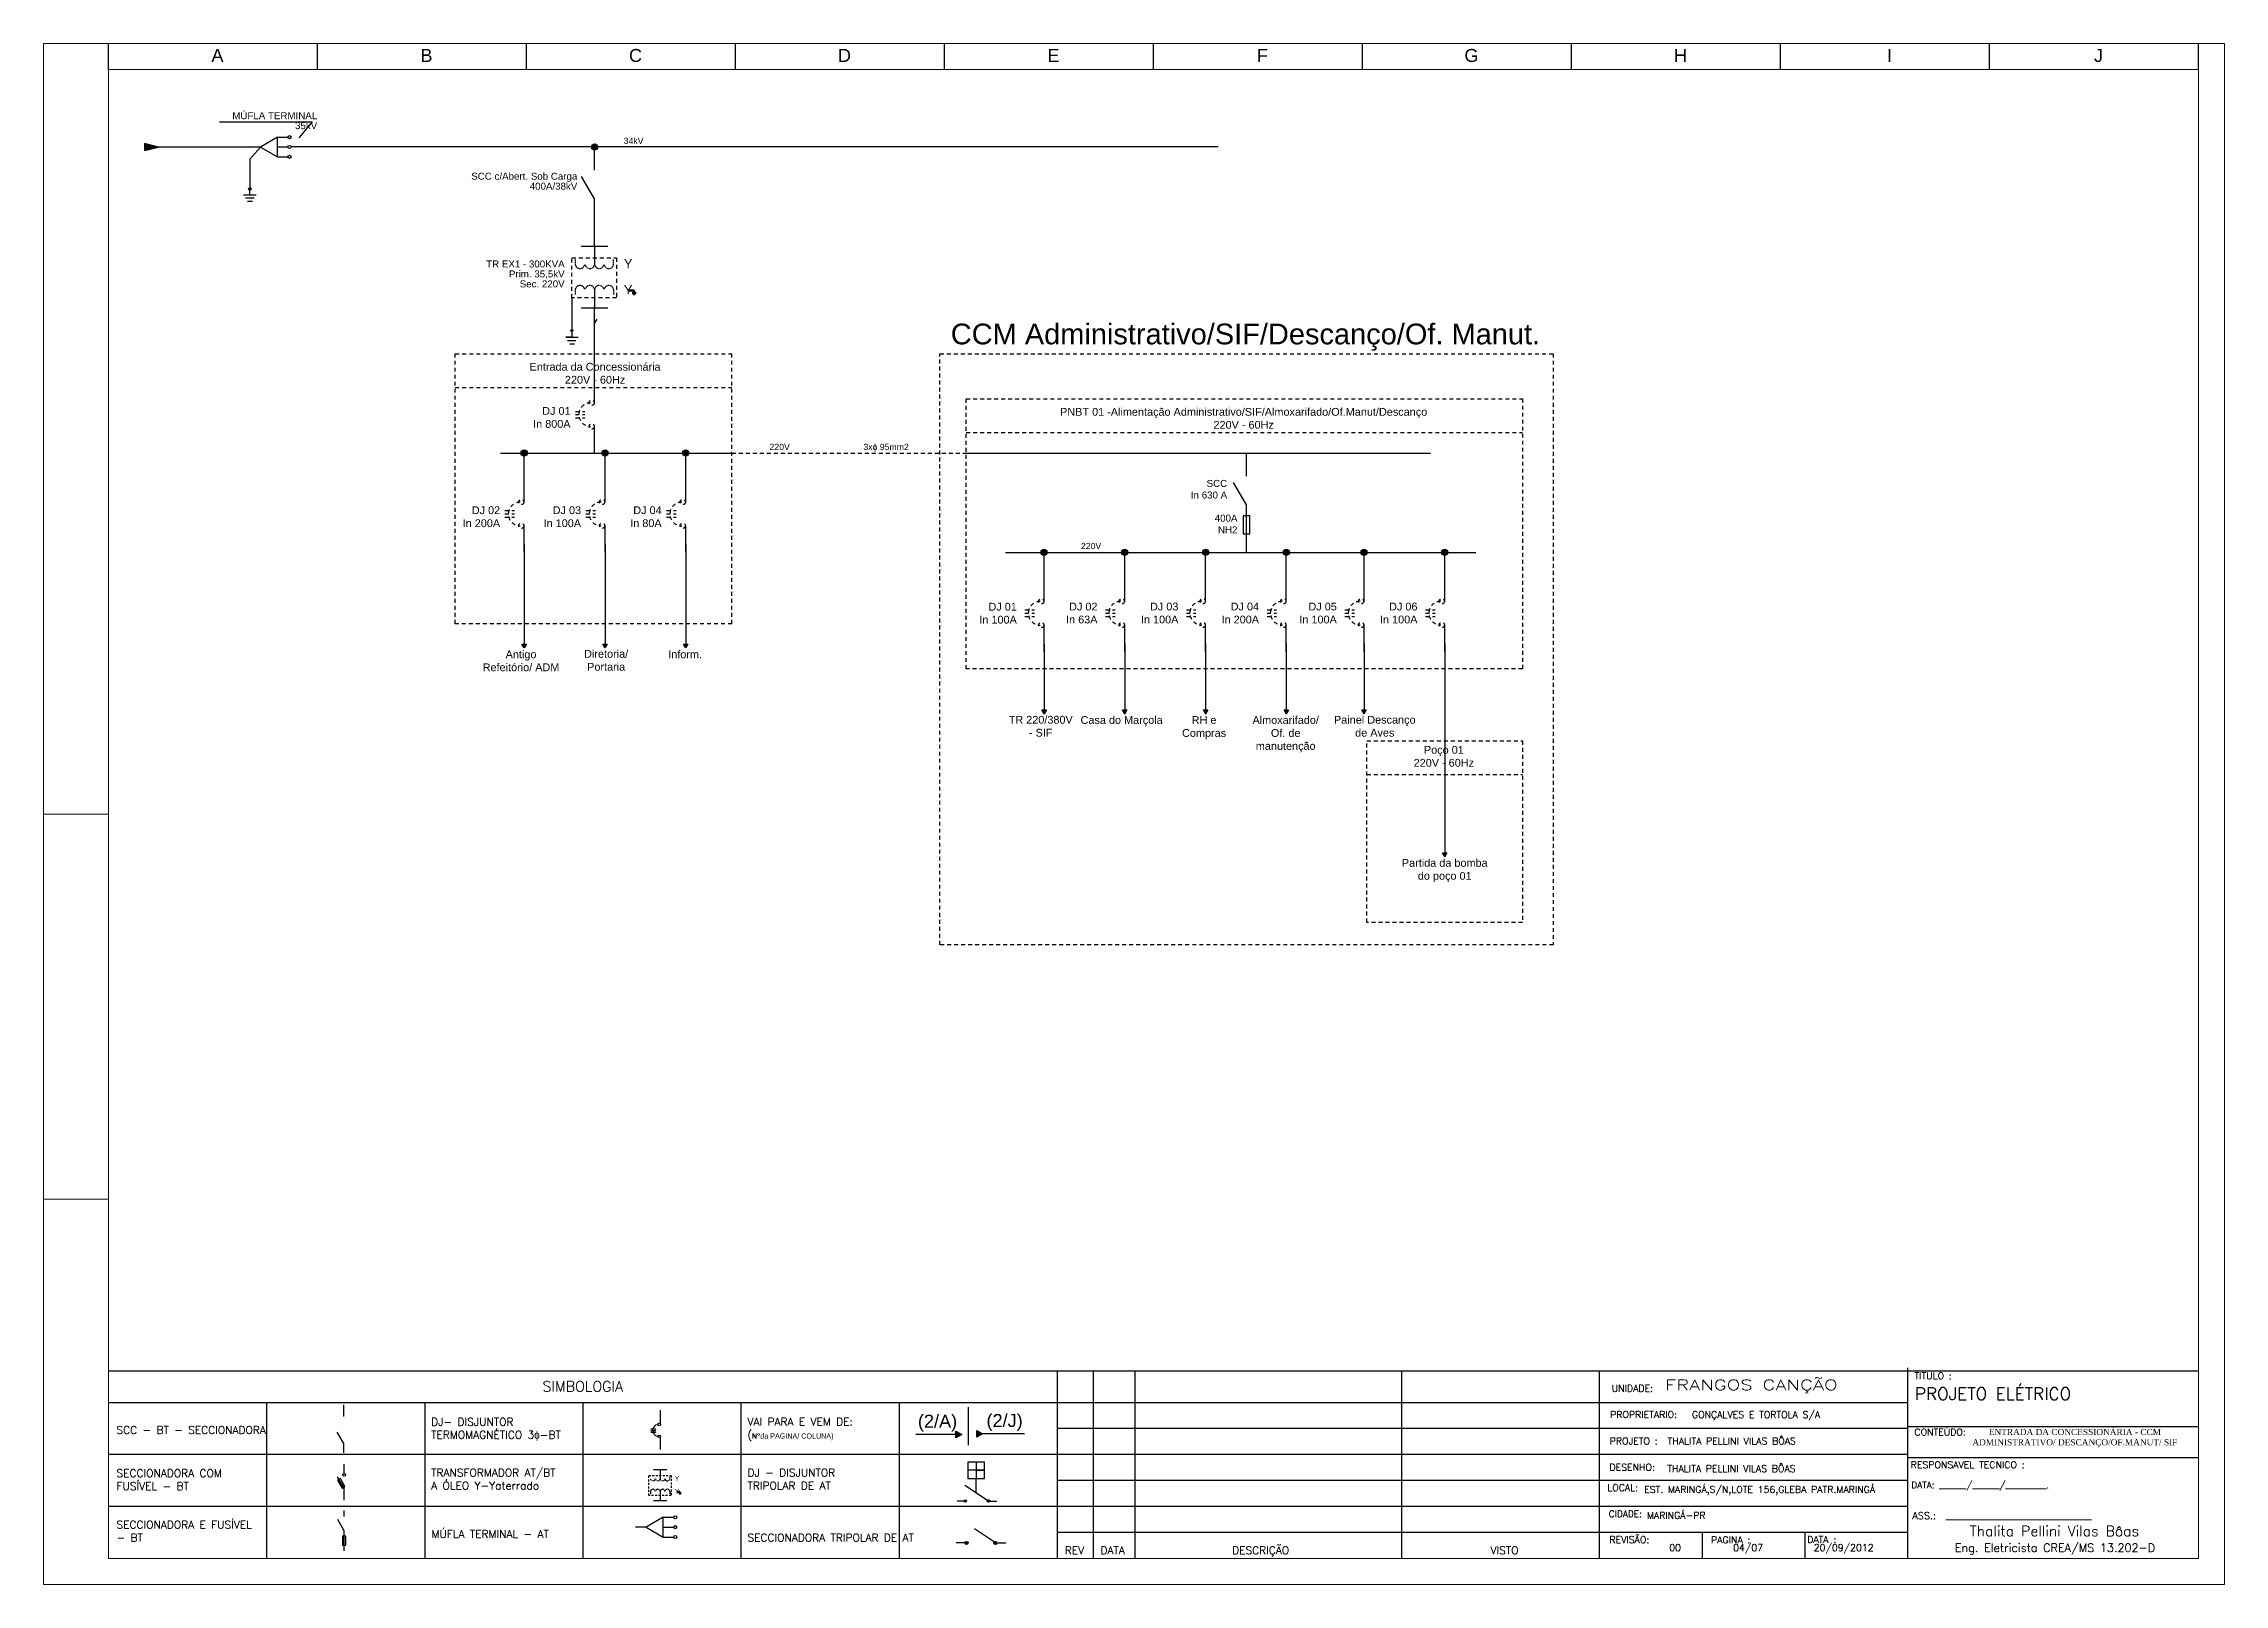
# Model space of a CAD drawing. Header units: millimetres. Extents: x 2138 to 3049, y 1106 to 2505.
# Drawn here: x 2628.5 to 3049, y 1837.6 to 2134.6 of the extents above; entities that cross this region are included whole.
import ezdxf

# ---------------------------------------------------------------- set-up
doc = ezdxf.new("R2010")
doc.units = ezdxf.units.MM
doc.linetypes.add('HIDDEN2', pattern=[0.1875, 0.125, -0.0625])
doc.linetypes.add('JIS_02_0.7', pattern=[1.35, 0.75, -0.6])
for name, color, linetype in [('ATER', 4, 'Continuous'), ('CARGA', 251, 'Continuous'), ('COMPONENTES', 7, 'Continuous'), ('DETALHES', 4, 'Continuous'), ('FORMATO', 18, 'Continuous'), ('linhas', 6, 'Continuous'), ('LUMINARIA', 5, 'Continuous'), ('PAINEL', 5, 'JIS_02_0.7'), ('REG200-290', 5, 'Continuous'), ('texto', 1, 'Continuous'), ('TIMBRE', 7, 'Continuous')]:
    doc.layers.add(name, color=color, linetype=linetype)
doc.layers.add('CARIMBO', color=6, linetype='Continuous', lineweight=15)
doc.styles.add('REGUA240', font='romans.shx', dxfattribs={"width": 1.4})
doc.styles.add('ROMANC', font='romanc', dxfattribs={"height": 0.3})
doc.styles.add('ROMANS', font='romans', dxfattribs={"height": 100})
doc.styles.get("Standard").update_dxf_attribs({"font": 'arial.ttf'})

# ---------------------------------------------------------------- blocks, each defined once
blk = doc.blocks.new('A$C221811D9')
at = {"layer": 'CARIMBO', "color": 7}
for p, q in [((0, 0), (0, 59.4)), ((2.5, 29.7), (0, 29.7)), ((2.5, 14.847), (0, 14.847))]:
    blk.add_line(p, q, dxfattribs=at)
at = {"layer": 'CARIMBO', "color": 12}
blk.add_line((2.5, 1), (2.5, 58.4), dxfattribs=at)
blk = doc.blocks.new('MÚFLA TERMINAL')
at = {"layer": 'linhas'}
for p, q in [((-2.6, 1.9), (-0.6, 1.9)), ((-2.6, 0), (-0.6, 0)), ((-5.9, -0.01), (-7.93, -0.01)), ((-2.6, -1.91), (-0.6, -1.91))]:
    blk.add_line(p, q, dxfattribs=at)
blk.add_lwpolyline([(-5.9, -0.01), (-2.6, -1.91), (-2.6, 1.9)], close=True, dxfattribs=at)
for centre in [(-0.3, 1.9), (-0.3, 0), (-0.3, -1.91)]:
    blk.add_circle(centre, 0.3, dxfattribs=at)
blk = doc.blocks.new('aterram')
at = {"layer": 'linhas'}
h = blk.add_hatch(color=256, dxfattribs=at)
edge = h.paths.add_edge_path()
edge.add_arc((0, 0), 0.2, 0, 360)
for p, q in [((0, -0.9), (0, 0)), ((-1, -0.9), (1, -0.9)), ((-0.7, -1.42), (0.7, -1.42)), ((-0.4, -1.95), (0.4, -1.95))]:
    blk.add_line(p, q, dxfattribs=at)
blk.add_circle((0, 0), 0.2, dxfattribs=at)
blk = doc.blocks.new('aterr verm')
at = {"layer": 'texto'}
h = blk.add_hatch(color=256, dxfattribs=at)
edge = h.paths.add_edge_path()
edge.add_arc((0, 0), 0.2, 0, 360)
for p, q in [((0, -1.29), (-1.2, -1.29)), ((-1.2, -1.29), (1.2, -1.29)), ((-0.82, -1.91), (0.74, -1.91)), ((-0.39, -2.55), (0.47, -2.55)), ((0, -0.2), (0, -1.29))]:
    blk.add_line(p, q, dxfattribs=at)
blk.add_circle((0, 0), 0.2, dxfattribs=at)
blk = doc.blocks.new('Y aterrado')
at = {"layer": 'texto', "lineweight": 50}
for p, q in [((0, 0), (1.05, 0)), ((1.05, 0), (1.05, -0.5)), ((0.65, -0.5), (1.45, -0.5)), ((1.25, -0.6), (0.85, -0.6)), ((1.15, -0.7), (0.95, -0.7)), ((1.05, -0.6), (1.25, -0.6))]:
    blk.add_line(p, q, dxfattribs=at)
at = {"layer": 'texto', "color": 2, "char_height": 1.8, "attachment_point": 1}
for insert in [(-0.94, 6.08), (-0.94, 1.04)]:
    blk.add_mtext_dynamic_manual_height_columns('{\\C1;Y}', width=4.8042, gutter_width=12.5, heights=[0], dxfattribs=dict(at, insert=insert))
blk = doc.blocks.new('TRAFO OLEO Y YATERR')
at = {"layer": 'COMPONENTES', "color": 0, "linetype": 'HIDDEN2'}
for p, q in [((-0.53, 6.34), (-0.53, 7.37)), ((-0.53, 1.62), (-0.53, 0.59))]:
    blk.add_line(p, q, dxfattribs=at)
for centre, start, end in [((-1.44, 6.54), 192.4164, 347.5833), ((-1.44, 1.42), 12.4167, 167.5836)]:
    blk.add_arc(centre, 0.93, start, end, dxfattribs=at)
at = {"layer": 'linhas'}
for p, q in [((-6.76, 9.93), (-4.2, 9.93)), ((-4.2, 9.93), (-1.64, 9.93)), ((-4.2, 9.93), (-4.2, 6.34)), ((-4.2, 1.62), (-4.2, -1.97)), ((-6.76, -1.97), (-4.2, -1.97)), ((-4.2, -1.97), (-1.64, -1.97))]:
    blk.add_line(p, q, dxfattribs=at)
at = {"layer": 'LUMINARIA', "color": 0, "linetype": 'HIDDEN2'}
blk.add_line((-7.92, 1.62), (-7.92, 0.59), dxfattribs=at)
for centre, start, end in [((-7.01, 6.54), 192.4167, 347.5836), ((-5.11, 6.54), 192.4167, 347.5836), ((-3.29, 6.54), 192.4164, 347.5833), ((-7.01, 1.42), 12.4164, 167.5833), ((-5.11, 1.42), 12.4164, 167.5833), ((-3.29, 1.42), 12.4167, 167.5836)]:
    blk.add_arc(centre, 0.93, start, end, dxfattribs=at)
at = {"layer": 'texto', "linetype": 'JIS_02_0.7'}
blk.add_lwpolyline([(-8.58, 7.69), (0, 7.69), (0, 0), (-8.58, 0)], close=True, dxfattribs=at)
at = {"layer": 'texto'}
blk.add_blockref('Y aterrado', (2.38, 1.38), dxfattribs=at)
blk = doc.blocks.new('DJ3f')
at = {"color": 6}
for p, q in [((-3.7, -11.1), (-1.86, -11.1)), ((-3.7, -11.74), (-1.86, -11.74)), ((-3.7, -12.38), (-1.86, -12.38))]:
    blk.add_line(p, q, dxfattribs=at)
at = {"color": 2}
for centre in [(-0.56, -9.45), (-0.56, -14.02)]:
    blk.add_circle(centre, 0.505, dxfattribs=at)
at = {"color": 4}
blk.add_arc((-0.76, -11.74), 2.28, 89.8656, 270.134, dxfattribs=at)
at = {"layer": 'linhas', "color": 6}
for p, q in [((0, -9.38), (0, 0)), ((0, -19.12), (0, -14.02))]:
    blk.add_line(p, q, dxfattribs=at)
blk = doc.blocks.new('SETA')
at = {"layer": 'CARGA'}
blk.add_hatch(color=256, dxfattribs=at).paths.add_polyline_path([(0.01, -0.75), (-0.42, 0), (0.44, 0)])
blk.add_lwpolyline([(0.01, -0.75), (-0.42, 0), (0.44, 0)], close=True, dxfattribs=at)
blk = doc.blocks.new('SCC')
at = {"layer": 'COMPONENTES'}
blk.add_line((0, 9.11), (-2.5, 13.44), dxfattribs=at)
at = {"layer": 'COMPONENTES', "color": 0}
blk.add_lwpolyline([(-0.65, 3.54), (0.65, 3.54), (0.65, 7.02), (-0.65, 7.02)], close=True, dxfattribs=at)
at = {"layer": 'linhas', "color": 6}
for p, q in [((0, 14.68), (0, 19.12)), ((0, 0), (0, 9.11))]:
    blk.add_line(p, q, dxfattribs=at)
blk = doc.blocks.new('DJ tripolar')
at = {"layer": 'COMPONENTES'}
h = blk.add_hatch(color=256, dxfattribs=at)
edge = h.paths.add_edge_path()
edge.add_arc((2, 0), 0.3, 0, 360)
h = blk.add_hatch(color=256, dxfattribs=at)
edge = h.paths.add_edge_path()
edge.add_arc((7.58, 0), 0.3, 0, 360)
at = {"layer": 'CARGA'}
blk.add_line((7.58, 0), (1.84, 3.71), dxfattribs=at)
at = {"layer": 'COMPONENTES'}
for centre in [(2, 0), (7.58, 0)]:
    blk.add_circle(centre, 0.3, dxfattribs=at)
at = {"layer": 'FORMATO'}
for p, q in [((6.61, 7.41), (2.61, 7.41)), ((4.61, 9.41), (4.61, 5.41)), ((4.61, 7.41), (6.61, 7.41)), ((4.61, 1.92), (4.61, 5.41))]:
    blk.add_line(p, q, dxfattribs=at)
blk.add_lwpolyline([(2.61, 5.41), (6.61, 5.41), (6.61, 9.41), (2.61, 9.41)], close=True, dxfattribs=at)
at = {"layer": 'linhas'}
for p, q in [((1.7, 0), (0, 0)), ((7.88, 0), (9.58, 0))]:
    blk.add_line(p, q, dxfattribs=at)

msp = doc.modelspace()

# ---------------------------------------------------------------- hatches: boundary and pattern name
at = {"layer": 'COMPONENTES'}
h = msp.add_hatch(color=256, dxfattribs=at)
edge = h.paths.add_edge_path()
edge.add_arc((2806.47, 1845.62), 0.3, 0, 360)
h = msp.add_hatch(color=256, dxfattribs=at)
edge = h.paths.add_edge_path()
edge.add_arc((2812.05, 1845.62), 0.3, 0, 360)
at = {"layer": 'linhas'}
for points in [[(2650.7, 2114.7), (2648, 2115.38), (2648, 2114.03)], [(2805.55, 1866.51), (2804.42, 1865.86), (2804.42, 1867.16)], [(2809.57, 1866.64), (2808.45, 1865.99), (2808.45, 1867.29)]]:
    msp.add_hatch(color=256, dxfattribs=at).paths.add_polyline_path(points)
h = msp.add_hatch(color=256, dxfattribs=at)
edge = h.paths.add_edge_path()
edge.add_arc((2734.76, 2114.71), 0.6, 0, 360)
h = msp.add_hatch(color=256, dxfattribs=at)
edge = h.paths.add_edge_path()
edge.add_arc((2721.18, 2055.71), 0.6, 0, 360)
h = msp.add_hatch(color=256, dxfattribs=at)
edge = h.paths.add_edge_path()
edge.add_arc((2736.78, 2055.71), 0.6, 0, 360)
h = msp.add_hatch(color=256, dxfattribs=at)
edge = h.paths.add_edge_path()
edge.add_arc((2752.33, 2055.71), 0.6, 0, 360)
h = msp.add_hatch(color=256, dxfattribs=at)
edge = h.paths.add_edge_path()
edge.add_arc((2821.44, 2036.57), 0.6, 0, 360)
h = msp.add_hatch(color=256, dxfattribs=at)
edge = h.paths.add_edge_path()
edge.add_arc((2836.98, 2036.59), 0.6, 0, 360)
h = msp.add_hatch(color=256, dxfattribs=at)
edge = h.paths.add_edge_path()
edge.add_arc((2852.58, 2036.59), 0.6, 0, 360)
h = msp.add_hatch(color=256, dxfattribs=at)
edge = h.paths.add_edge_path()
edge.add_arc((2868.13, 2036.59), 0.6, 0, 360)
h = msp.add_hatch(color=256, dxfattribs=at)
edge = h.paths.add_edge_path()
edge.add_arc((2883.13, 2036.59), 0.6, 0, 360)
h = msp.add_hatch(color=256, dxfattribs=at)
edge = h.paths.add_edge_path()
edge.add_arc((2898.68, 2036.59), 0.6, 0, 360)

# ---------------------------------------------------------------- linework, layer by layer
at = {"color": 6}
for p, q in [((2745.63, 1867.63), (2746.55, 1867.63)), ((2745.63, 1867.31), (2746.55, 1867.31)), ((2745.63, 1866.99), (2746.55, 1866.99))]:
    msp.add_line(p, q, dxfattribs=at)
at = {"color": 2}
for centre in [(2747.2, 1868.45), (2747.2, 1866.17), (2686.47, 1858.74)]:
    msp.add_circle(centre, 0.253, dxfattribs=at)
at = {"color": 4}
msp.add_arc((2747.1, 1867.31), 1.14, 89.8656, 270.134, dxfattribs=at)
at = {"layer": 'ATER'}
msp.add_line((2686.47, 1856.2), (2685.22, 1858.37), dxfattribs=at)
at = {"layer": 'CARGA'}
msp.add_line((2812.05, 1845.62), (2808, 1848.32), dxfattribs=at)
at = {"layer": 'CARIMBO', "color": 7}
for p, q in [((3049.02, 2134.63), (2628.52, 2134.63)), ((3049.02, 2134.63), (3049.02, 1837.63)), ((3049.02, 1837.63), (2628.52, 1837.63))]:
    msp.add_line(p, q, dxfattribs=at)
at = {"layer": 'CARIMBO', "color": 12}
for p, q in [((3044.02, 2129.63), (2641.02, 2129.63)), ((3044.02, 2129.63), (3044.02, 1842.63)), ((3044.02, 1842.63), (2641.02, 1842.63))]:
    msp.add_line(p, q, dxfattribs=at)
at = {"layer": 'COMPONENTES'}
for p, q in [((2734.76, 2104.69), (2732.26, 2109.02)), ((2686.39, 1864.79), (2685.14, 1866.96)), ((2686.49, 1847.95), (2685.24, 1850.11))]:
    msp.add_line(p, q, dxfattribs=at)
at = {"layer": 'COMPONENTES', "color": 1, "linetype": 'JIS_02_0.7'}
for p, q in [((2801.36, 2074.85), (2919.62, 2074.85)), ((2801.36, 1960.94), (2801.36, 2074.85)), ((2919.62, 2074.85), (2919.62, 1960.94)), ((2919.62, 1960.94), (2801.36, 1960.94))]:
    msp.add_line(p, q, dxfattribs=at)
at = {"layer": 'COMPONENTES', "color": 0}
for points in [[(2686.07, 1856.2), (2686.63, 1856.52), (2685.76, 1858.03), (2685.2, 1857.71)], [(2686.17, 1845.17), (2686.81, 1845.17), (2686.81, 1846.9), (2686.17, 1846.9)]]:
    msp.add_lwpolyline(points, close=True, dxfattribs=at)
at = {"layer": 'COMPONENTES'}
for centre in [(2806.47, 1845.62), (2812.05, 1845.62)]:
    msp.add_circle(centre, 0.3, dxfattribs=at)
at = {"layer": 'DETALHES', "color": 7}
for p, q in [((2823.98, 1878.8), (2823.98, 1842.63)), ((2641.02, 1872.72), (2823.98, 1872.72)), ((2671.52, 1872.72), (2671.52, 1842.63)), ((2702.01, 1872.72), (2702.01, 1842.63)), ((2732.5, 1872.72), (2732.5, 1842.63)), ((2762.99, 1872.72), (2762.99, 1842.63)), ((2793.49, 1872.72), (2793.49, 1842.63)), ((2641.02, 1862.72), (2823.98, 1862.72)), ((2641.02, 1852.72), (2823.98, 1852.72))]:
    msp.add_line(p, q, dxfattribs=at)
at = {"layer": 'FORMATO'}
for p, q in [((2641.02, 1878.8), (2823.98, 1878.8)), ((2928.52, 1878.8), (3044.02, 1878.8)), ((2987.92, 1879.36), (2987.92, 1842.63)), ((2928.52, 1872.72), (2987.92, 1872.72)), ((2928.52, 1867.72), (2987.92, 1867.72)), ((2987.92, 1868.04), (3044.02, 1868.04)), ((2928.52, 1862.72), (2987.92, 1862.72)), ((2987.92, 1862.1), (3044.02, 1862.1)), ((2928.52, 1857.72), (2987.92, 1857.72)), ((2928.52, 1852.72), (2987.92, 1852.72)), ((2928.52, 1847.72), (2987.92, 1847.72)), ((2948.32, 1847.72), (2948.32, 1842.63)), ((2968.12, 1847.72), (2968.12, 1842.63))]:
    msp.add_line(p, q, dxfattribs=at)
at = {"layer": 'FORMATO', "color": 12}
msp.add_line((2928.52, 1842.63), (2928.52, 1878.8), dxfattribs=at)
at = {"layer": 'linhas', "color": 7}
for p, q in [((2641.02, 2129.63), (2641.02, 2134.63)), ((2641.02, 2129.63), (2641.02, 2134.63)), ((2681.32, 2129.63), (2681.32, 2134.63)), ((2681.32, 2129.63), (2681.32, 2134.63)), ((2721.62, 2129.63), (2721.62, 2134.63)), ((2761.92, 2129.63), (2761.92, 2134.63)), ((2802.22, 2129.63), (2802.22, 2134.63)), ((2842.52, 2129.63), (2842.52, 2134.63)), ((2882.82, 2129.63), (2882.82, 2134.63)), ((2923.12, 2129.63), (2923.12, 2134.63)), ((2963.42, 2129.63), (2963.42, 2134.63)), ((3003.72, 2129.63), (3003.72, 2134.63)), ((3044.02, 2129.63), (3044.02, 2134.63)), ((2806.88, 1864.49), (2806.88, 1871.79))]:
    msp.add_line(p, q, dxfattribs=at)
at = {"layer": 'linhas', "lineweight": 30}
msp.add_line((2668.3, 2114.7), (2650.7, 2114.7), dxfattribs=at)
at = {"layer": 'linhas'}
for p, q in [((2670.33, 2114.7), (2668.29, 2112.33)), ((2668.29, 2112.33), (2668.29, 2106.59)), ((2855, 2114.71), (2676.23, 2114.71)), ((2734.76, 2068.35), (2734.76, 2083.7)), ((2716.63, 2055.71), (2761.24, 2055.71)), ((2806.44, 2055.71), (2895.93, 2055.71)), ((2721.18, 2038.11), (2721.18, 2018.88)), ((2736.78, 2038.11), (2736.78, 2018.88)), ((2752.33, 2038.11), (2752.33, 2018.88)), ((2813.98, 2036.57), (2904.66, 2036.57)), ((2821.44, 2018.96), (2821.44, 2005.38)), ((2836.98, 2018.99), (2836.98, 2005.4)), ((2852.58, 2018.99), (2852.58, 2005.4)), ((2868.13, 2018.99), (2868.13, 2005.4)), ((2883.13, 2018.99), (2883.13, 2005.45)), ((2898.68, 2018.99), (2898.68, 1977.86)), ((2898.68, 1977.86), (2898.68, 1977.92)), ((2804.8, 1866.51), (2796.7, 1866.51)), ((2817.67, 1866.64), (2809.57, 1866.64)), ((2806.17, 1845.62), (2804.47, 1845.62)), ((2812.35, 1845.62), (2814.05, 1845.62))]:
    msp.add_line(p, q, dxfattribs=at)
at = {"layer": 'linhas', "color": 6}
for p, q in [((2734.76, 2110.27), (2734.76, 2114.71)), ((2734.76, 2095.59), (2734.76, 2104.69)), ((2686.39, 1870.02), (2686.39, 1872.24)), ((2747.48, 1868.49), (2747.48, 1871.19)), ((2686.39, 1862.96), (2686.39, 1864.79)), ((2747.48, 1863.62), (2747.48, 1866.17)), ((2686.47, 1858.99), (2686.47, 1860.78)), ((2686.47, 1853.87), (2686.47, 1856.2)), ((2686.49, 1850.74), (2686.49, 1851.87)), ((2686.49, 1844.09), (2686.49, 1847.95))]:
    msp.add_line(p, q, dxfattribs=at)
at = {"layer": 'linhas', "color": 2}
msp.add_line((2734.76, 2080.65), (2735.23, 2081.53), dxfattribs=at)
at = {"layer": 'linhas', "linetype": 'JIS_02_0.7'}
msp.add_line((2761.24, 2055.71), (2806.44, 2055.71), dxfattribs=at)
at = {"layer": 'linhas'}
msp.add_lwpolyline([(2648, 2114.03), (2650.7, 2114.7), (2648, 2115.38), (2648, 2114.03)], dxfattribs=at)
for points in [[(2805.55, 1866.51), (2804.42, 1865.86), (2804.42, 1867.16)], [(2809.57, 1866.64), (2808.45, 1865.99), (2808.45, 1867.29)]]:
    msp.add_lwpolyline(points, close=True, dxfattribs=at)
for centre in [(2734.76, 2114.71), (2721.18, 2055.71), (2736.78, 2055.71), (2752.33, 2055.71), (2821.44, 2036.57), (2836.98, 2036.59), (2852.58, 2036.59), (2868.13, 2036.59), (2883.13, 2036.59), (2898.68, 2036.59)]:
    msp.add_circle(centre, 0.6, dxfattribs=at)
at = {"layer": 'LUMINARIA', "color": 0, "linetype": 'HIDDEN2'}
msp.add_line((2731.05, 2092), (2731.05, 2093.03), dxfattribs=at)
at = {"layer": 'PAINEL'}
for p, q in [((2707.91, 2074.85), (2761.24, 2074.85)), ((2707.91, 2022.8), (2707.91, 2074.85)), ((2761.24, 2022.8), (2761.24, 2074.85)), ((2707.91, 2068.35), (2761.24, 2068.35)), ((2806.44, 2014.1), (2806.44, 2066.16)), ((2806.44, 2066.16), (2913.68, 2066.16)), ((2913.68, 2066.18), (2913.68, 2014.1)), ((2806.44, 2059.66), (2913.68, 2059.66)), ((2761.24, 2022.8), (2707.91, 2022.8)), ((2913.68, 2014.1), (2806.44, 2014.1)), ((2883.68, 1993.73), (2913.68, 1993.73))]:
    msp.add_line(p, q, dxfattribs=at)
msp.add_lwpolyline([(2883.68, 2000.23), (2913.68, 2000.23), (2913.68, 1965.23), (2883.68, 1965.23)], close=True, dxfattribs=at)
at = {"layer": 'texto'}
for p, q in [((2662.43, 2119.56), (2680.32, 2119.56)), ((2680.32, 2119.56), (2677.75, 2116.49)), ((2730.39, 2085.66), (2730.39, 2079.31))]:
    msp.add_line(p, q, dxfattribs=at)
at = {"layer": 'TIMBRE'}
for p, q in [((2823.98, 1878.8), (2928.52, 1878.8)), ((2830.98, 1842.63), (2830.98, 1878.8)), ((2838.98, 1842.63), (2838.98, 1878.8)), ((2890.36, 1878.8), (2890.36, 1842.63)), ((2823.98, 1872.72), (2928.52, 1872.72)), ((2823.98, 1867.72), (2928.52, 1867.72)), ((2823.98, 1862.72), (2928.52, 1862.72)), ((2823.98, 1857.72), (2928.52, 1857.72)), ((2823.98, 1852.72), (2928.52, 1852.72)), ((2823.98, 1847.72), (2928.52, 1847.72))]:
    msp.add_line(p, q, dxfattribs=at)

# ---------------------------------------------------------------- block references
at = {"layer": 'ATER', "xscale": 5, "yscale": 5, "zscale": 5}
msp.add_blockref('A$C221811D9', (2628.52, 1837.63), dxfattribs=at)
at = {"layer": 'CARGA'}
for p in [(2721.17, 2018.88), (2736.77, 2018.88), (2752.32, 2018.88), (2821.43, 2006.19), (2836.98, 2006.22), (2852.58, 2006.22), (2868.12, 2006.22), (2883.12, 2006.22), (2898.67, 1978.67)]:
    msp.add_blockref('SETA', p, dxfattribs=at)
at = {"layer": 'COMPONENTES'}
msp.add_blockref('SCC', (2860.44, 2036.59), dxfattribs=at)
at = {"layer": 'FORMATO', "xscale": 0.8, "yscale": 0.8, "zscale": 0.8}
msp.add_blockref('DJ tripolar', (2804.66, 1853.69), dxfattribs=at)
at = {"layer": 'linhas'}
msp.add_blockref('MÚFLA TERMINAL', (2676.23, 2114.71), dxfattribs=at)
at = {"layer": 'linhas', "xscale": 1.2, "yscale": 1.2, "zscale": 1.2}
msp.add_blockref('aterram', (2668.29, 2106.59), dxfattribs=at)
at = {"layer": 'PAINEL'}
for p in [(2734.76, 2074.85), (2721.18, 2055.71), (2736.78, 2055.71), (2752.33, 2055.71), (2821.44, 2036.57), (2836.98, 2036.59), (2852.58, 2036.59), (2868.13, 2036.59), (2883.13, 2036.59), (2898.68, 2036.59)]:
    msp.add_blockref('DJ3f', p, dxfattribs=at)
at = {"layer": 'texto'}
for name, p in [('TRAFO OLEO Y YATERR', (2738.96, 2085.66)), ('aterr verm', (2730.39, 2079.31)), ('MÚFLA TERMINAL', (2750.61, 1848.66))]:
    msp.add_blockref(name, p, dxfattribs=at)
at = {"layer": 'texto', "xscale": 0.5, "yscale": 0.5, "zscale": 0.5}
msp.add_blockref('TRAFO OLEO Y YATERR', (2749.51, 1854.78), dxfattribs=at)

# ---------------------------------------------------------------- texts
at = {"layer": 'CARGA', "char_height": 1.5, "attachment_point": 1}
for s, width, insert in [('\\pxr0.63098,qc;Antigo Refeitório/ ADM', 16.7813, (2712.66, 2017.66)), ('\\pxr0.63098,qc;Diretoria/ Portaria', 7.7886, (2733.57, 2017.75)), ('\\pxr0.63098,qc;Inform.', 3.1811, (2751.1, 2017.66)), ('\\pxr0.63098,qc;TR 220/380V - SIF', 13.4003, (2814.56, 2005.05)), ('\\pxr0.63098,qc;Casa do Marçola', 16.7813, (2828.47, 2005)), ('\\pxr0.63098,qc;RH e Compras', 8.5183, (2848.5, 2005)), ('\\pxr0.63098,qc;Almoxarifado/\\POf. de manutenção', 15.9719, (2860.51, 2005)), ('\\pxr0.63098,qc;Painel Descanço de Aves', 17.7102, (2876.82, 2005.05)), ('\\pxr0.63098,qc;Partida da bomba do poço 01', 19.7039, (2889.31, 1977.46))]:
    msp.add_mtext_dynamic_manual_height_columns(s, width=width, gutter_width=12.5, heights=[0], dxfattribs=dict(at, insert=insert))
at = {"layer": 'DETALHES', "color": 5, "insert": (2732.5, 1875.8), "char_height": 2, "width": 60.986, "attachment_point": 5, "style": 'ROMANS'}
msp.add_mtext('SIMBOLOGIA', dxfattribs=at)
at = {"layer": 'DETALHES', "color": 3, "char_height": 1.5, "attachment_point": 4, "style": 'ROMANS'}
for s, insert, width in [('SCC - BT - SECCIONADORA ', (2642.57, 1867.37), 30.493), ('DJ- DISJUNTOR TERMOMAGNÉTICO 3ɸ-BT', (2703.24, 1867.48), 30.493), ('VAI PARA E VEM DE: \\P({\\H0.66667x;N\\fArial Black|b0|i0|c0|p34;°\\fMS Shell Dlg 2|b0|i0|c0|p0;da PAGINA/ COLUNA\\H1.0625x;)}', (2764.23, 1867.48), 30.493), ('SECCIONADORA COM FUSÍVEL - BT', (2642.57, 1857.81), 30.493), ('TRANSFORMADOR AT/BT\\PA ÓLEO Y-Yaterrado', (2703.24, 1857.92), 30.493), ('DJ - DISJUNTOR TRIPOLAR DE AT', (2764.23, 1857.92), 26.466), ('SECCIONADORA E FUSÍVEL - BT', (2642.57, 1847.87), 28.7852), ('MÚFLA TERMINAL - AT', (2703.34, 1847.32), 30.493), ('SECCIONADORA TRIPOLAR DE AT', (2764.23, 1846.64), 30.493)]:
    msp.add_mtext(s, dxfattribs=dict(at, insert=insert, width=width))
at = {"layer": 'FORMATO', "color": 4, "style": 'ROMANS'}
for s, height, p in [('UNIDADE:', 1.32, (2930.88, 1874.77)), ('TITULO :', 1.32, (2989.26, 1877.17)), ('PROPRIETARIO:', 1.32, (2930.58, 1869.71)), ('CONTEÚDO:', 1.32, (2989.26, 1866.32)), ('PROJETO :', 1.32, (2930.5, 1864.59)), ('DESENHO:', 1.32, (2930.44, 1859.55)), ('RESPONSAVEL TECNICO :', 1.32, (2988.54, 1860.02)), (' LOCAL:', 1.32, (2929.14, 1855.6)), ('DATA: ______/______/_________.', 1.2672, (2988.64, 1856.15)), ('CIDADE:', 1.267, (2930.31, 1850.58)), ('ASS.:  ______________________________', 1.3662, (2988.85, 1850.19)), ('REVISÃO:', 1.32, (2930.44, 1845.58)), ('PAGINA :', 1.32, (2950.04, 1845.55)), ('DATA :', 1.32, (2968.58, 1845.61)), ('Thalita Pellini Vilas Bôas', 1.98, (2999.9, 1846.92)), ('Eng. Eletricista CREA/MS 13.202-D', 1.584, (2997.04, 1843.9))]:
    msp.add_text(s, height=height, dxfattribs=at).set_placement(p)
at = {"layer": 'FORMATO', "color": 5}
for s, height, style, p in [('PROJETO ELÉTRICO', 2.376, 'ROMANC', (2989.34, 1873.18)), ('GONÇALVES E TORTOLA S/A', 1.32, 'ROMANS', (2946.36, 1869.7)), ('THALITA PELLINI VILAS BÔAS', 1.32, 'ROMANS', (2941.67, 1864.59)), ('THALITA PELLINI VILAS BÔAS', 1.32, 'ROMANS', (2941.61, 1859.27)), ('EST. MARINGÁ,S/N,LOTE 156,GLEBA PATR.MARINGÁ', 1.32, 'ROMANS', (2937.15, 1855.26)), ('MARINGÁ-PR', 1.32, 'ROMANS', (2937.66, 1850.26)), ('00', 1.32, 'ROMANS', (2941.98, 1844.05)), ('04/07', 1.32, 'ROMANS', (2954.3, 1844.05)), ('20/09/2012', 1.32, 'ROMANS', (2969.84, 1844.05))]:
    msp.add_text(s, height=height, dxfattribs=dict(at, style=style)).set_placement(p)
at = {"layer": 'linhas', "color": 2, "attachment_point": 1}
for s, width, insert, char_height in [('\\pxqc;{\\C7;A}', 4.6452, (2659.72, 2133.6), 2.5), ('\\pxqc;{\\C7;B}', 4.6452, (2700.02, 2133.6), 2.5), ('\\pxqc;{\\C7;C}', 4.6452, (2740.32, 2133.6), 2.5), ('\\pxqc;{\\C7;D}', 4.6452, (2780.62, 2133.6), 2.5), ('\\pxqc;{\\C7;E}', 4.6452, (2820.92, 2133.6), 2.5), ('\\pxqc;{\\C7;F}', 4.6452, (2861.22, 2133.6), 2.5), ('\\pxqc;{\\C7;G}', 4.6452, (2901.52, 2133.6), 2.5), ('\\pxqc;{\\C7;H}', 4.6452, (2941.82, 2133.6), 2.5), ('\\pxqc;{\\C7;I}', 4.6452, (2982.12, 2133.6), 2.5), ('\\pxqc;{\\C7;J}', 4.6452, (3022.42, 2133.6), 2.5), ('\\pxqc;{\\C256;(2/A)}', 9.9413, (2795.92, 1870.34), 2.5), ('\\pxqc;{\\C256;(2/J)}', 9.9413, (2808.85, 1870.47), 2.5), ('\\pxqc;{\\fTimes New Roman|b0|i0|c0|p18;\\C5;ENTRADA DA CONCESSIONÁRIA - CCM ADMINISTRATIVO/ DESCANÇO/OF.MANUT/ SIF}', 44.8959, (2997.75, 1867.6), 1.188)]:
    msp.add_mtext_dynamic_manual_height_columns(s, width=width, gutter_width=12.5, heights=[0], dxfattribs=dict(at, insert=insert, char_height=char_height))
at = {"layer": 'PAINEL', "attachment_point": 1}
for s, width, insert, char_height in [('\\pxqc;{\\C7;CCM Administrativo/SIF/Descanço/Of. Manut.}', 122.6658, (2798.93, 2080.66), 4), ('\\pxqc;Entrada da Concessionária\\P220V - 60Hz', 83.6945, (2693.01, 2073.09), 1.5), ('\\pxqc;PNBT 01 -Alimentação Administrativo/SIF/Almoxarifado/Of.Manut/Descanço\\P220V - 60Hz', 103.6136, (2808.11, 2064.4), 1.5), ('\\pxqc;Poço 01\\P220V - 60Hz', 28.179, (2884.43, 1999.25), 1.5)]:
    msp.add_mtext_dynamic_manual_height_columns(s, width=width, gutter_width=12.5, heights=[0], dxfattribs=dict(at, insert=insert, char_height=char_height))
at = {"layer": 'REG200-290', "style": 'REGUA240', "width": 1.4}
msp.add_text('FRANGOS CANÇÃO', height=1.98, dxfattribs=at).set_placement((2941.19, 1875.08))
at = {"layer": 'texto', "color": 150, "style": 'ROMANS'}
for s, p in [('REV', (2825.46, 1843.46)), ('DATA', (2832.34, 1843.46)), ('DESCRIÇÃO', (2857.7, 1843.46)), ('VISTO', (2907.53, 1843.46))]:
    msp.add_text(s, height=1.5, dxfattribs=at).set_placement(p)
at = {"layer": 'texto', "char_height": 2.8, "attachment_point": 1, "line_spacing_factor": 0.857143}
for s, width, insert in [('\\pxqr;{\\H0.48x;MÚFLA TERMINAL 35kV}', 19.1381, (2662.14, 2121.41)), ('\\pxqr;{\\H0.48x;SCC c/Abert. Sob Carga 400A/38kV}', 24.7364, (2706.7, 2109.74)), ('\\pxqr;{\\H0.48x;TR EX1 - 300KVA\\PPrim. 35,5kV \\PSec. 220V}', 16.0899, (2712.9, 2092.83))]:
    msp.add_mtext_dynamic_manual_height_columns(s, width=width, gutter_width=12.5, heights=[0], dxfattribs=dict(at, insert=insert))
at = {"layer": 'texto', "attachment_point": 1}
for s, width, insert, char_height in [('\\pxqr;{\\H0.48x;34kV}', 4.6335, (2739.56, 2116.49), 2.5), ('\\pxqr;DJ 01\\PIn 800A', 7.4322, (2722.7, 2064.58), 1.5), ('\\pxqr;{\\H0.48x;220V}', 4.6335, (2767.77, 2057.49), 2.5), ('\\pxqr;{\\H0.48x;3xɸ 95mm2}', 11.9464, (2783.4, 2057.49), 2.5), ('\\pxqr;{\\H0.48x;SCC\\PIn 630 A}', 12.5907, (2844.14, 2050.53), 2.8), ('\\pxqr;DJ 02\\PIn 200A', 7.4322, (2709.12, 2045.44), 1.5), ('\\pxqr;DJ 03\\PIn 100A', 7.4322, (2724.72, 2045.44), 1.5), ('\\pxqr;DJ 04\\PIn 80A', 7.4322, (2740.26, 2045.44), 1.5), ('\\pxqr;{\\H0.48x;400A\\PNH2}', 7.7898, (2850.93, 2043.83), 2.8), ('\\pxqr;{\\H0.48x;220V}', 4.6335, (2827.82, 2038.39), 2.5), ('\\pxqr;DJ 01\\PIn 100A', 7.4322, (2808.75, 2026.84), 1.5), ('\\pxqr;DJ 02\\PIn 63A', 7.4322, (2824.3, 2026.87), 1.5), ('\\pxqr;DJ 03\\PIn 100A', 7.4322, (2839.9, 2026.87), 1.5), ('\\pxqr;DJ 04\\PIn 200A', 7.4322, (2855.45, 2026.87), 1.5), ('\\pxqr;DJ 05\\PIn 100A', 7.4322, (2870.45, 2026.87), 1.5), ('\\pxqr;DJ 06\\PIn 100A', 7.4322, (2886, 2026.87), 1.5)]:
    msp.add_mtext_dynamic_manual_height_columns(s, width=width, gutter_width=12.5, heights=[0], dxfattribs=dict(at, insert=insert, char_height=char_height))

doc.saveas('drawing.dxf')
